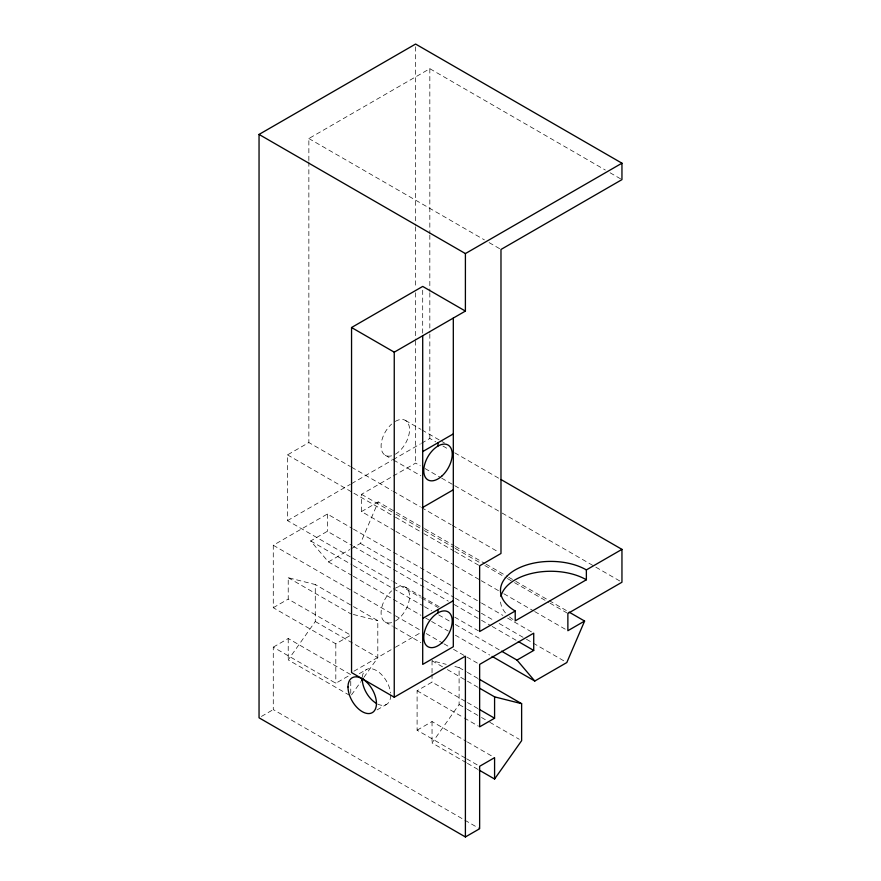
<?xml version="1.0" encoding="UTF-8"?>
<svg xmlns="http://www.w3.org/2000/svg" width="881" height="881" viewBox="0 0 881 881"><rect width="100%" height="100%" fill="white"/><g stroke="black" fill="none" stroke-linecap="round" stroke-linejoin="round"><path stroke-width="0.66" stroke-dasharray="4.41 3.3" d="M422.693 333.172L422.704 289.177M350.957 548.896L360.45 543.412L378.235 501.917L423.298 527.939M349.581 695.307L288.219 659.88L315.277 621.512L315.277 584.543L288.219 577.716L288.219 599.08L350.759 635.19L335.815 643.813L273.275 607.714L273.275 545.262L327.358 514.041L352.268 528.424M351.53 694.889L360.803 681.74M363.897 677.357L377.806 657.622L377.806 620.642L315.277 584.543M466.258 762.671L432.042 742.914L459.1 704.547L459.1 667.578L452.658 665.948M308.857 160.551L308.857 138.537L429.829 68.696L605.346 170.033M350.363 556.902L287.514 520.616L287.514 454.882L308.857 442.559L350.363 466.523M287.514 520.616L350.363 484.319M351.552 483.636L391.88 460.356M393.058 459.673L420.336 443.925M421.525 443.242L429.829 438.452L435.754 441.866M394.721 530.747L361.518 511.575L361.518 494.318L392.078 476.676M393.256 475.993L415.59 463.098L420.336 465.84M352.147 575.59L328.426 561.902L310.641 540.945L327.358 531.298L352.268 545.669M361.518 511.575L378.235 501.917M328.426 561.902L349.779 549.579M273.275 607.714L288.219 599.08M273.275 647.15L288.219 638.516L350.759 674.626L335.815 683.249L273.275 647.15L273.275 709.59L479.638 828.735M261.415 716.44L273.275 709.59M353.92 671.212L394.214 647.942M395.393 647.26L420.281 632.888M359.283 673.679L366.397 669.571M377.035 709.91L386.517 704.426M465.476 758.112L417.098 730.184L417.098 690.748L432.042 682.114L466.258 701.871M417.098 730.184L432.042 721.561L466.258 741.306M353.336 614.475L377.806 620.642M432.042 672.765L432.042 660.75L446.215 664.329M610.093 172.775L621.953 179.625M308.857 138.537L484.385 239.874M489.12 242.616L499.802 248.772M405.381 420.391L420.799 429.289M421.977 429.983L444.509 442.989M442.868 445.984L448.803 449.398M454.728 452.823L498.613 478.163M425.083 468.571L440.5 477.48M441.689 478.163L453.55 485.013M454.728 485.695L500.981 512.401M502.17 513.083L594.675 566.483M595.864 567.177L621.953 582.231M385.25 455.257L392.364 459.364M393.554 460.047L420.832 475.795M351.552 467.205L391.88 490.486M393.058 491.169L420.336 506.916M421.525 507.599L451.171 524.724M452.36 525.406L498.613 552.112M424.488 528.622L454.133 545.746M455.323 546.429L484.968 563.543M486.158 564.225L507.511 576.548M508.689 577.242L514.625 580.667M515.803 581.35L567.992 611.469M361.518 494.318L394.721 513.491M395.91 514.174L423.188 529.922M424.367 530.604L454.023 547.729M455.202 548.411L480.112 562.794M484.858 565.525L506.201 577.859M507.39 578.542L513.315 581.967M514.504 582.649L548.896 602.505M550.085 603.188L567.871 613.462M287.514 454.882L352.741 492.534M353.92 493.228L394.248 516.508M395.437 517.191L422.715 532.939M423.893 533.622L453.55 550.735M454.728 551.418L479.638 565.8M395.91 531.43L423.188 547.178M424.367 547.861L454.023 564.985M455.202 565.668L480.112 580.05M481.301 580.733L499.087 590.997M503.833 593.739L533.479 610.852M534.668 611.546L567.871 630.719M353.446 529.107L480.343 602.362M481.533 603.056L502.886 615.379M507.621 618.11L533.721 633.175M360.45 543.412L423.298 579.709M424.488 580.392L454.133 597.505M455.323 598.188L480.233 612.57M481.411 613.253L494.461 620.786M499.208 623.528L525.296 638.593M526.486 639.276L566.802 662.556M353.446 546.363L448.33 601.139M454.255 604.553L480.343 619.618M481.533 620.301L491.025 625.785M492.204 626.468L517.114 640.85M405.381 587.198L420.799 596.096M421.977 596.778L439.773 607.042M351.552 557.585L391.88 580.865M393.058 581.548L420.336 597.296M421.525 597.99L438.132 607.571M454.728 617.152L478.449 630.851M310.641 540.945L352.147 564.908M353.336 565.602L423.298 605.996M424.488 606.679L431.602 610.786M438.716 614.894L450.576 621.744M455.323 624.486L500.386 650.497M353.336 576.284L420.931 615.312M425.677 618.044L430.424 620.786M431.602 621.468L448.209 631.06M455.323 635.168L489.715 655.024M273.275 545.262L352.741 591.14M353.92 591.823L394.248 615.103M395.437 615.786L420.336 630.168M426.217 633.571L442.868 643.174M444.024 643.857L448.803 646.599M453.528 649.33L479.638 664.406M385.25 622.052L392.364 626.16M393.554 626.843L420.832 642.59M459.1 667.578L466.181 671.663M467.359 672.346L477.976 678.469M288.219 577.716L350.759 613.826M432.042 660.75L442.669 666.884M447.383 669.604L466.258 680.506M467.437 681.189L478.064 687.323M467.437 702.553L478.064 708.687M315.277 621.512L377.806 657.622M459.1 704.547L466.181 708.632M467.359 709.315L480.332 716.815M481.511 717.497L488.592 721.583M489.77 722.266L519.272 739.291M417.098 690.748L463.12 717.31M464.298 717.993L478.46 726.164M467.437 741.989L494.582 757.66M466.655 758.794L479.638 766.283M467.437 763.353L478.064 769.487M432.042 674.108L432.042 682.114M432.042 721.561L432.042 742.914M429.829 68.696L429.829 233.641M429.829 235.018L429.829 291.369M429.829 292.745L429.829 332.611M429.829 333.987L429.829 438.452M415.59 46.803L415.59 225.404M415.59 226.78L415.59 287.239M415.59 292.734L415.59 339.449M415.59 340.815L415.59 463.098M350.759 681.299L350.759 695.99M335.815 643.813L335.815 683.249M327.358 514.041L327.358 531.298M308.857 161.928L308.857 442.559M288.219 638.516L288.219 659.88M395.316 588.189A20.131 11.618 -60 0 1 409.544 596.404A20.131 11.618 -60 0 1 395.316 621.05M391.627 622.625A20.131 11.618 -60 0 1 381.088 612.835A20.131 11.618 -60 0 1 391.627 590.876M395.316 421.393A20.131 11.618 -60 0 1 409.544 429.609A20.131 11.618 -60 0 1 395.316 454.255M391.627 455.818A20.131 11.618 -60 0 1 381.088 446.039A20.131 11.618 -60 0 1 391.627 424.08M390.69 695.219A20.131 11.618 60 0 1 377.696 704.084M362.278 677.379A20.131 11.618 60 0 1 376.143 670.386A20.131 11.618 60 0 1 390.569 692.995M512.973 619.475A50.316 29.051 0 0 1 508.954 616.447M505.463 612.923A50.316 29.051 0 0 1 500.474 600.313"/><path stroke-width="1.32" d="M465.399 836.95L465.399 656.18L394.248 697.223L394.248 352.169L465.399 311.081L465.41 253.574L621.953 163.194L415.59 44.05L259.047 134.43L259.047 717.806L465.399 836.95L479.638 828.735L479.638 766.283L494.582 757.66L494.582 779.024L479.242 770.17M500.981 479.528L621.953 549.37L621.953 582.231L567.871 613.462L567.871 630.719L584.599 621.061L569.181 612.163M584.599 621.061L566.802 662.556L534.778 681.035L492.094 656.389M361.573 680.639L363.126 678.447M494.582 779.024L521.629 740.657L521.629 703.677L479.154 679.152M394.248 697.223L351.552 672.577L351.552 327.523L422.704 286.424L465.399 311.081M422.704 451.579L453.308 433.915M422.704 507.456L453.308 489.792M422.704 618.385L453.308 600.721M621.953 549.37L586.372 569.908A50.316 29.051 0 0 0 515.22 569.908A50.316 29.051 0 0 0 515.22 610.996L479.638 631.534L479.638 565.8L500.981 553.477L500.981 249.466L621.953 179.625L621.953 163.194M586.372 569.908L586.372 579.775L515.22 620.852L515.22 610.996M501.575 651.191L516.993 660.089L533.721 650.431L533.721 633.175L479.638 664.406L479.638 726.847L494.582 718.224L494.582 696.86L479.242 688.006M494.582 696.86L521.629 703.677M259.047 134.43L465.41 253.574M351.552 327.523L394.248 352.169M518.303 641.533L533.721 650.431M479.242 709.359L494.582 718.224M516.993 660.089L534.778 681.035M453.308 318.063L453.308 646.731L422.704 664.395L422.704 335.727M438.011 442.747L438.011 446.039M438.011 609.553L438.011 612.835M376.462 703.434A20.131 11.618 60 0 1 362.223 678.777M500.904 596.525A50.316 29.051 0 0 1 534.624 572.804A50.316 29.051 0 0 1 586.372 579.775M441.689 643.02A20.131 11.618 -60 0 0 448.066 611.843A20.131 11.618 -60 0 0 424.257 632.954A20.131 11.618 -60 0 0 441.689 643.02M347.995 686.993A20.131 11.618 60 0 0 369.337 713.555A20.131 11.618 60 0 0 369.337 685.088A20.131 11.618 60 0 0 347.995 686.993M441.689 476.214A20.131 11.618 -60 0 0 448.066 445.037A20.131 11.618 -60 0 0 424.257 466.148A20.131 11.618 -60 0 0 441.689 476.214"/></g></svg>
